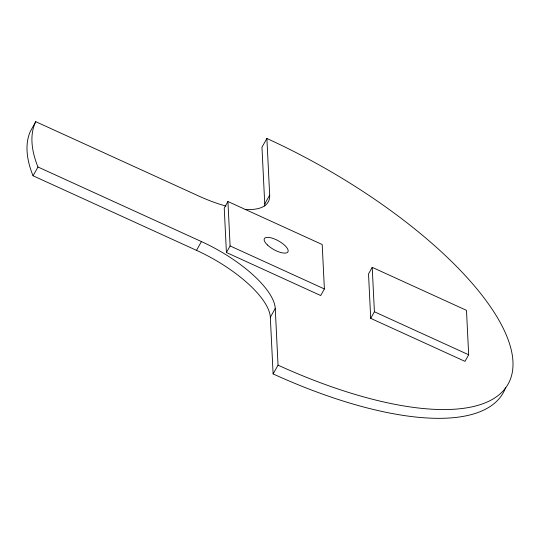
<?xml version="1.0" encoding="UTF-8"?>
<svg xmlns="http://www.w3.org/2000/svg" width="540" height="540" viewBox="0 0 540 540"><rect width="100%" height="100%" fill="white"/><g stroke="black" fill="none" stroke-linecap="round" stroke-linejoin="round"><path stroke-width="0.81" d="M225.963 206.05A81.067 29.579 29.3 0 1 199.206 196.236L35.748 121.669L35.35 122.465A270.229 98.597 29.3 0 0 37.483 165.794L37.982 167.002L201.434 241.569A81.067 29.579 29.3 0 1 275.252 308.488L278.039 365.155L273.112 373.93A270.229 98.597 29.3 0 0 505.555 387.74M35.748 121.669L30.422 131.24A270.229 98.597 29.3 0 0 32.555 174.569L33.055 175.777L196.506 250.351A81.067 29.579 29.3 0 1 270.324 317.264L273.112 373.93M33.055 175.777L37.982 167.002M196.506 250.351L201.434 241.569M227.927 201.515L224.235 208.096L226.422 252.524L320.693 295.535L324.385 288.954L322.198 244.526L227.927 201.515L230.114 245.943L226.422 252.524M278.039 365.155A270.229 98.597 29.3 0 0 512.946 361.53A270.229 98.597 29.3 0 0 266.888 138.476L261.961 147.251L264.749 203.924A81.067 29.579 29.3 0 1 264.708 206.078M264.749 203.924L269.676 195.149L266.888 138.476M270.324 317.264L275.252 308.488M372.215 267.341L368.523 273.922L370.71 318.357L464.981 361.361L468.673 354.78L466.486 310.351L372.215 267.341L374.402 311.769L370.71 318.357M230.114 245.943L324.385 288.954M374.402 311.769L468.673 354.78M269.676 195.149A81.067 29.579 29.3 0 1 245.187 209.439M267.408 244.951A13.514 4.928 29.3 0 0 287.678 252.2A13.514 4.928 29.3 0 0 273.382 238.552A13.514 4.928 29.3 0 0 267.408 244.951"/></g></svg>
